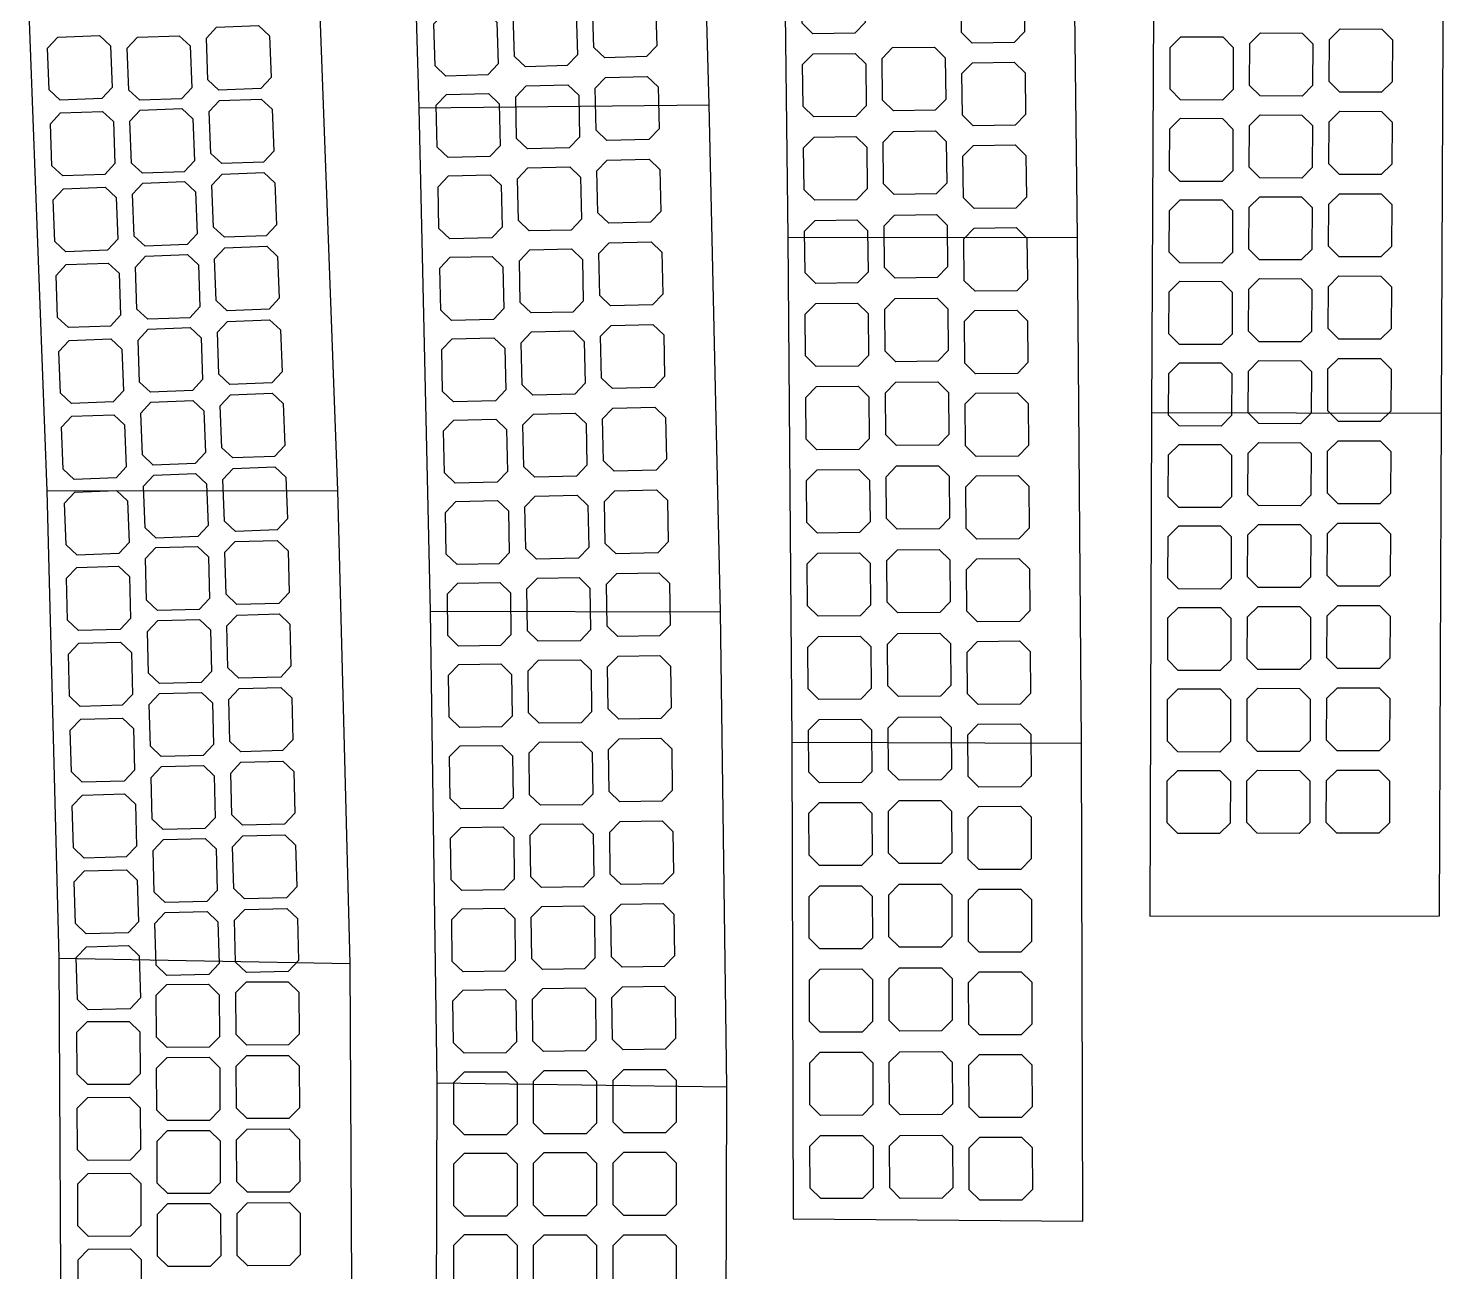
# Model space of a CAD drawing. Header units: millimetres. Extents: x 19106 to 24547, y 13072 to 17462.
# Drawn here: x 21820.9 to 22101.5, y 15167.3 to 15413.7 of the extents above; entities that cross this region are included whole.
import ezdxf

# ---------------------------------------------------------------- set-up
doc = ezdxf.new("R2010")
doc.units = ezdxf.units.MM
doc.header["$LTSCALE"] = 100
doc.header["$MEASUREMENT"] = 0
doc.layers.add('Default', color=7, linetype='Continuous')
doc.layers.add('PV CELL', color=1, linetype='Continuous')

msp = doc.modelspace()

# ---------------------------------------------------------------- linework, layer by layer
at = {"layer": 'Default'}
for points in [[(21895.32, 15501.85), (21898.32, 15397.97)], [(21955.91, 15398.59), (21952.95, 15503.44)], [(21970.25, 15477.86), (21971.46, 15372.25)], [(22028.88, 15372.32), (22027.68, 15478.33)], [(22044.08, 15444), (22043.6, 15337.61)], [(22101.04, 15337.47), (22101.49, 15443.71)], [(21820.92, 15420.43), (21824.56, 15322.05)], [(21882.29, 15322.15), (21878.57, 15421.83)], [(21898.32, 15397.97), (21955.91, 15398.59)], [(21898.32, 15397.97), (21955.91, 15398.59)], [(21898.32, 15397.97), (21900.61, 15298.26)], [(21958.16, 15298.13), (21955.91, 15398.59)], [(21971.46, 15372.25), (22028.88, 15372.32)], [(21971.46, 15372.25), (22028.88, 15372.32)], [(21971.46, 15372.25), (21972.27, 15272.24)], [(22029.69, 15272.07), (22028.88, 15372.32)], [(22043.6, 15337.61), (22043.22, 15237.8)], [(22043.6, 15337.61), (22101.04, 15337.47)], [(22043.6, 15337.61), (22101.04, 15337.47)], [(22100.67, 15237.85), (22101.04, 15337.47)], [(21824.56, 15322.05), (21882.29, 15322.15)], [(21824.56, 15322.05), (21882.29, 15322.15)], [(21884.72, 15228.44), (21882.29, 15322.15)], [(21824.56, 15322.05), (21826.95, 15229.44)], [(21900.61, 15298.26), (21901.9, 15204.76)], [(21900.61, 15298.26), (21958.16, 15298.13)], [(21900.61, 15298.26), (21958.16, 15298.13)], [(21959.42, 15203.95), (21958.16, 15298.13)], [(21972.27, 15272.24), (21972.54, 15177.82)], [(21972.27, 15272.24), (22029.69, 15272.07)], [(21972.27, 15272.24), (22029.69, 15272.07)], [(22029.98, 15177.35), (22029.69, 15272.07)], [(22043.22, 15237.8), (22100.67, 15237.85)], [(21826.95, 15229.44), (21827.44, 15141.47)], [(21826.95, 15229.44), (21884.72, 15228.44)], [(21826.95, 15229.44), (21884.72, 15228.44)], [(21885.21, 15139.31), (21884.72, 15228.44)], [(21901.9, 15204.76), (21901.62, 15113.96)], [(21901.9, 15204.76), (21959.42, 15203.95)], [(21901.9, 15204.76), (21959.42, 15203.95)], [(21959.12, 15112.46), (21959.42, 15203.95)], [(21972.54, 15177.82), (22029.98, 15177.35)]]:
    msp.add_lwpolyline(points, dxfattribs=at)
at = {"layer": 'PV CELL'}
for points in [[(21976.45, 15412.66), (21974.33, 15414.73), (21974.24, 15423.03), (21976.31, 15425.16), (21984.61, 15425.25), (21986.73, 15423.17), (21986.83, 15414.87), (21984.75, 15412.75), (21976.45, 15412.66)], [(22008.03, 15410.8), (22005.91, 15412.88), (22005.81, 15421.17), (22007.89, 15423.3), (22016.19, 15423.39), (22018.31, 15421.32), (22018.41, 15413.02), (22016.33, 15410.89), (22008.03, 15410.8)], [(21943.12, 15420.63), (21945.28, 15418.59), (21945.52, 15410.29), (21943.48, 15408.13), (21935.18, 15407.9), (21933.02, 15409.94), (21932.79, 15418.23), (21934.83, 15420.39), (21943.12, 15420.63)], [(21927.39, 15418.83), (21929.55, 15416.79), (21929.78, 15408.49), (21927.74, 15406.33), (21919.45, 15406.1), (21917.29, 15408.14), (21917.05, 15416.44), (21919.09, 15418.59), (21927.39, 15418.83)], [(21911.66, 15417), (21913.82, 15414.96), (21914.05, 15406.66), (21912.01, 15404.51), (21903.71, 15404.27), (21901.56, 15406.31), (21901.32, 15414.61), (21903.36, 15416.77), (21911.66, 15417)], [(21827.21, 15399.5), (21825.04, 15401.52), (21824.73, 15409.81), (21826.75, 15411.99), (21835.04, 15412.3), (21837.22, 15410.28), (21837.53, 15401.98), (21835.51, 15399.81), (21827.21, 15399.5)], [(21843, 15399.47), (21840.83, 15401.49), (21840.52, 15409.79), (21842.54, 15411.96), (21850.83, 15412.27), (21853.01, 15410.25), (21853.32, 15401.96), (21851.3, 15399.78), (21843, 15399.47)], [(21858.72, 15401.49), (21856.54, 15403.51), (21856.23, 15411.8), (21858.25, 15413.98), (21866.55, 15414.29), (21868.72, 15412.27), (21869.03, 15403.97), (21867.01, 15401.79), (21858.72, 15401.49)], [(22057.68, 15412.02), (22059.78, 15409.91), (22059.74, 15401.61), (22057.63, 15399.52), (22049.33, 15399.55), (22047.24, 15401.66), (22047.28, 15409.96), (22049.39, 15412.05), (22057.68, 15412.02)], [(22073.47, 15412.79), (22075.56, 15410.68), (22075.52, 15402.38), (22073.41, 15400.29), (22065.11, 15400.33), (22063.02, 15402.43), (22063.06, 15410.73), (22065.17, 15412.83), (22073.47, 15412.79)], [(22089.25, 15413.56), (22091.34, 15411.45), (22091.3, 15403.15), (22089.19, 15401.06), (22080.89, 15401.1), (22078.8, 15403.21), (22078.84, 15411.51), (22080.95, 15413.6), (22089.25, 15413.56)], [(21992.4, 15397.4), (21990.28, 15399.47), (21990.19, 15407.77), (21992.26, 15409.9), (22000.56, 15409.99), (22002.69, 15407.91), (22002.78, 15399.61), (22000.7, 15397.49), (21992.4, 15397.4)], [(21976.64, 15396.16), (21974.52, 15398.24), (21974.42, 15406.54), (21976.5, 15408.66), (21984.8, 15408.76), (21986.92, 15406.68), (21987.01, 15398.38), (21984.94, 15396.26), (21976.64, 15396.16)], [(22008.22, 15394.41), (22006.09, 15396.49), (22006, 15404.79), (22008.07, 15406.91), (22016.37, 15407.01), (22018.5, 15404.93), (22018.59, 15396.63), (22016.52, 15394.51), (22008.22, 15394.41)], [(21943.62, 15404.19), (21945.77, 15402.14), (21945.95, 15393.84), (21943.9, 15391.69), (21935.6, 15391.51), (21933.46, 15393.56), (21933.27, 15401.86), (21935.32, 15404), (21943.62, 15404.19)], [(21912.13, 15400.81), (21914.28, 15398.76), (21914.47, 15390.46), (21912.41, 15388.31), (21904.12, 15388.13), (21901.97, 15390.18), (21901.78, 15398.48), (21903.84, 15400.62), (21912.13, 15400.81)], [(21927.88, 15402.51), (21930.02, 15400.46), (21930.21, 15392.16), (21928.16, 15390.02), (21919.86, 15389.83), (21917.71, 15391.88), (21917.53, 15400.18), (21919.58, 15402.33), (21927.88, 15402.51)], [(21859.26, 15386.91), (21857.08, 15388.93), (21856.78, 15397.22), (21858.8, 15399.4), (21867.09, 15399.71), (21869.27, 15397.69), (21869.58, 15389.39), (21867.56, 15387.22), (21859.26, 15386.91)], [(21827.78, 15384.47), (21825.6, 15386.49), (21825.29, 15394.78), (21827.31, 15396.96), (21835.6, 15397.27), (21837.78, 15395.25), (21838.09, 15386.95), (21836.07, 15384.78), (21827.78, 15384.47)], [(21843.54, 15385.01), (21841.37, 15387.03), (21841.06, 15395.32), (21843.08, 15397.5), (21851.37, 15397.81), (21853.55, 15395.79), (21853.86, 15387.5), (21851.84, 15385.32), (21843.54, 15385.01)], [(22057.62, 15395.86), (22059.71, 15393.76), (22059.67, 15385.46), (22057.56, 15383.36), (22049.26, 15383.4), (22047.17, 15385.51), (22047.21, 15393.81), (22049.32, 15395.9), (22057.62, 15395.86)], [(22073.4, 15396.55), (22075.49, 15394.45), (22075.45, 15386.15), (22073.34, 15384.05), (22065.04, 15384.09), (22062.95, 15386.2), (22062.99, 15394.5), (22065.1, 15396.59), (22073.4, 15396.55)], [(22089.18, 15397.25), (22091.27, 15395.14), (22091.23, 15386.84), (22089.12, 15384.75), (22080.82, 15384.78), (22078.73, 15386.89), (22078.77, 15395.19), (22080.88, 15397.28), (22089.18, 15397.25)], [(21992.59, 15380.81), (21990.47, 15382.89), (21990.37, 15391.19), (21992.45, 15393.31), (22000.75, 15393.4), (22002.87, 15391.33), (22002.97, 15383.03), (22000.89, 15380.91), (21992.59, 15380.81)], [(21976.83, 15379.67), (21974.7, 15381.74), (21974.61, 15390.04), (21976.68, 15392.17), (21984.98, 15392.26), (21987.11, 15390.19), (21987.2, 15381.89), (21985.12, 15379.76), (21976.83, 15379.67)], [(22008.4, 15378.03), (22006.28, 15380.11), (22006.18, 15388.4), (22008.26, 15390.53), (22016.56, 15390.62), (22018.68, 15388.55), (22018.78, 15380.25), (22016.7, 15378.12), (22008.4, 15378.03)], [(21943.99, 15387.81), (21946.14, 15385.76), (21946.32, 15377.46), (21944.27, 15375.31), (21935.97, 15375.13), (21933.83, 15377.18), (21933.64, 15385.48), (21935.69, 15387.62), (21943.99, 15387.81)], [(21859.81, 15372.33), (21857.63, 15374.35), (21857.32, 15382.64), (21859.34, 15384.82), (21867.63, 15385.13), (21869.81, 15383.11), (21870.12, 15374.82), (21868.1, 15372.64), (21859.81, 15372.33)], [(21912.5, 15384.68), (21914.64, 15382.62), (21914.83, 15374.33), (21912.78, 15372.18), (21904.48, 15371.99), (21902.33, 15374.05), (21902.15, 15382.34), (21904.2, 15384.49), (21912.5, 15384.68)], [(21928.24, 15386.26), (21930.39, 15384.21), (21930.57, 15375.91), (21928.52, 15373.76), (21920.22, 15373.58), (21918.08, 15375.63), (21917.89, 15383.93), (21919.94, 15386.07), (21928.24, 15386.26)], [(21828.34, 15369.44), (21826.16, 15371.46), (21825.85, 15379.75), (21827.87, 15381.93), (21836.16, 15382.24), (21838.34, 15380.22), (21838.65, 15371.93), (21836.63, 15369.75), (21828.34, 15369.44)], [(21844.08, 15370.55), (21841.91, 15372.57), (21841.6, 15380.86), (21843.62, 15383.04), (21851.91, 15383.35), (21854.09, 15381.33), (21854.4, 15373.03), (21852.38, 15370.86), (21844.08, 15370.55)], [(22057.55, 15379.71), (22059.64, 15377.6), (22059.6, 15369.3), (22057.49, 15367.21), (22049.19, 15367.25), (22047.1, 15369.36), (22047.14, 15377.66), (22049.25, 15379.75), (22057.55, 15379.71)], [(22073.33, 15380.32), (22075.42, 15378.21), (22075.38, 15369.91), (22073.27, 15367.82), (22064.97, 15367.86), (22062.88, 15369.96), (22062.92, 15378.26), (22065.03, 15380.36), (22073.33, 15380.32)], [(22089.11, 15380.93), (22091.2, 15378.82), (22091.16, 15370.52), (22089.05, 15368.43), (22080.75, 15368.46), (22078.66, 15370.57), (22078.7, 15378.87), (22080.81, 15380.96), (22089.11, 15380.93)], [(21977.01, 15363.17), (21974.89, 15365.25), (21974.79, 15373.55), (21976.87, 15375.67), (21985.17, 15375.77), (21987.29, 15373.69), (21987.39, 15365.39), (21985.31, 15363.27), (21977.01, 15363.17)], [(21992.78, 15364.23), (21990.65, 15366.3), (21990.56, 15374.6), (21992.64, 15376.72), (22000.94, 15376.82), (22003.06, 15374.74), (22003.15, 15366.44), (22001.08, 15364.32), (21992.78, 15364.23)], [(22008.59, 15361.64), (22006.46, 15363.72), (22006.37, 15372.02), (22008.45, 15374.14), (22016.74, 15374.24), (22018.87, 15372.16), (22018.96, 15363.86), (22016.89, 15361.74), (22008.59, 15361.64)], [(21860.35, 15357.75), (21858.17, 15359.77), (21857.86, 15368.07), (21859.88, 15370.24), (21868.18, 15370.55), (21870.35, 15368.53), (21870.66, 15360.24), (21868.64, 15358.06), (21860.35, 15357.75)], [(21928.61, 15370), (21930.75, 15367.95), (21930.94, 15359.65), (21928.89, 15357.5), (21920.59, 15357.32), (21918.44, 15359.37), (21918.26, 15367.67), (21920.31, 15369.82), (21928.61, 15370)], [(21944.36, 15371.43), (21946.5, 15369.38), (21946.69, 15361.08), (21944.64, 15358.93), (21936.34, 15358.75), (21934.19, 15360.8), (21934.01, 15369.1), (21936.06, 15371.24), (21944.36, 15371.43)], [(21828.9, 15354.41), (21826.72, 15356.43), (21826.41, 15364.73), (21828.43, 15366.9), (21836.72, 15367.21), (21838.9, 15365.19), (21839.21, 15356.9), (21837.19, 15354.72), (21828.9, 15354.41)], [(21844.62, 15356.08), (21842.45, 15358.1), (21842.14, 15366.4), (21844.16, 15368.58), (21852.45, 15368.89), (21854.63, 15366.87), (21854.94, 15358.57), (21852.92, 15356.39), (21844.62, 15356.08)], [(21912.86, 15368.54), (21915, 15366.49), (21915.19, 15358.19), (21913.14, 15356.05), (21904.84, 15355.86), (21902.69, 15357.91), (21902.51, 15366.21), (21904.56, 15368.36), (21912.86, 15368.54)], [(22089.04, 15364.61), (22091.13, 15362.5), (22091.09, 15354.2), (22088.98, 15352.11), (22080.68, 15352.15), (22078.59, 15354.25), (22078.63, 15362.55), (22080.74, 15364.65), (22089.04, 15364.61)], [(22057.48, 15363.56), (22059.57, 15361.45), (22059.53, 15353.15), (22057.42, 15351.06), (22049.12, 15351.1), (22047.03, 15353.21), (22047.07, 15361.51), (22049.18, 15363.6), (22057.48, 15363.56)], [(22073.26, 15364.09), (22075.35, 15361.98), (22075.31, 15353.68), (22073.2, 15351.59), (22064.9, 15351.62), (22062.81, 15353.73), (22062.85, 15362.03), (22064.96, 15364.12), (22073.26, 15364.09)], [(21977.12, 15346.71), (21975, 15348.8), (21974.93, 15357.1), (21977.02, 15359.21), (21985.32, 15359.28), (21987.43, 15357.2), (21987.5, 15348.9), (21985.42, 15346.78), (21977.12, 15346.71)], [(21992.89, 15347.67), (21990.77, 15349.75), (21990.7, 15358.05), (21992.79, 15360.17), (22001.09, 15360.24), (22003.2, 15358.16), (22003.27, 15349.86), (22001.19, 15347.74), (21992.89, 15347.67)], [(21860.89, 15343.17), (21858.72, 15345.19), (21858.41, 15353.49), (21860.43, 15355.66), (21868.72, 15355.97), (21870.9, 15353.95), (21871.21, 15345.66), (21869.19, 15343.48), (21860.89, 15343.17)], [(22008.68, 15345.29), (22006.57, 15347.37), (22006.5, 15355.67), (22008.58, 15357.79), (22016.88, 15357.86), (22019, 15355.78), (22019.07, 15347.48), (22016.98, 15345.36), (22008.68, 15345.29)], [(21845.16, 15341.62), (21842.99, 15343.64), (21842.68, 15351.94), (21844.7, 15354.11), (21852.99, 15354.42), (21855.17, 15352.4), (21855.48, 15344.11), (21853.46, 15341.93), (21845.16, 15341.62)], [(21928.97, 15353.75), (21931.12, 15351.69), (21931.3, 15343.39), (21929.25, 15341.25), (21920.95, 15341.06), (21918.81, 15343.11), (21918.62, 15351.41), (21920.67, 15353.56), (21928.97, 15353.75)], [(21944.72, 15355.05), (21946.87, 15353), (21947.06, 15344.7), (21945, 15342.55), (21936.71, 15342.37), (21934.56, 15344.42), (21934.37, 15352.72), (21936.43, 15354.86), (21944.72, 15355.05)], [(21829.46, 15339.38), (21827.28, 15341.4), (21826.97, 15349.7), (21828.99, 15351.87), (21837.29, 15352.18), (21839.46, 15350.16), (21839.77, 15341.87), (21837.75, 15339.69), (21829.46, 15339.38)], [(21913.22, 15352.41), (21915.37, 15350.36), (21915.55, 15342.06), (21913.5, 15339.91), (21905.2, 15339.73), (21903.05, 15341.78), (21902.87, 15350.08), (21904.92, 15352.22), (21913.22, 15352.41)], [(22057.4, 15347.42), (22059.49, 15345.31), (22059.46, 15337.01), (22057.35, 15334.92), (22049.05, 15334.95), (22046.96, 15337.05), (22046.99, 15345.35), (22049.1, 15347.45), (22057.4, 15347.42)], [(22073.18, 15347.86), (22075.27, 15345.75), (22075.24, 15337.45), (22073.13, 15335.36), (22064.83, 15335.39), (22062.74, 15337.5), (22062.77, 15345.8), (22064.88, 15347.89), (22073.18, 15347.86)], [(22088.96, 15348.3), (22091.05, 15346.19), (22091.02, 15337.89), (22088.91, 15335.8), (22080.61, 15335.83), (22078.52, 15337.94), (22078.55, 15346.24), (22080.66, 15348.33), (22088.96, 15348.3)], [(21977.25, 15330.22), (21975.13, 15332.3), (21975.07, 15340.6), (21977.15, 15342.72), (21985.45, 15342.79), (21987.57, 15340.7), (21987.63, 15332.4), (21985.55, 15330.29), (21977.25, 15330.22)], [(21993.02, 15331.09), (21990.9, 15333.17), (21990.84, 15341.47), (21992.92, 15343.58), (22001.22, 15343.65), (22003.34, 15341.57), (22003.4, 15333.27), (22001.32, 15331.15), (21993.02, 15331.09)], [(21845.7, 15327.16), (21843.53, 15329.18), (21843.22, 15337.48), (21845.24, 15339.65), (21853.53, 15339.96), (21855.71, 15337.94), (21856.02, 15329.65), (21854, 15327.47), (21845.7, 15327.16)], [(21861.44, 15328.59), (21859.26, 15330.61), (21858.95, 15338.91), (21860.97, 15341.09), (21869.27, 15341.4), (21871.44, 15339.37), (21871.75, 15331.08), (21869.73, 15328.9), (21861.44, 15328.59)], [(22008.82, 15328.91), (22006.7, 15330.99), (22006.63, 15339.29), (22008.72, 15341.41), (22017.02, 15341.47), (22019.13, 15339.39), (22019.2, 15331.09), (22017.12, 15328.97), (22008.82, 15328.91)], [(21830.02, 15324.35), (21827.84, 15326.37), (21827.53, 15334.67), (21829.55, 15336.85), (21837.85, 15337.15), (21840.02, 15335.13), (21840.33, 15326.84), (21838.31, 15324.66), (21830.02, 15324.35)], [(21913.58, 15336.27), (21915.73, 15334.22), (21915.91, 15325.92), (21913.86, 15323.78), (21905.56, 15323.59), (21903.42, 15325.64), (21903.23, 15333.94), (21905.28, 15336.09), (21913.58, 15336.27)], [(21929.34, 15337.49), (21931.48, 15335.44), (21931.67, 15327.14), (21929.62, 15324.99), (21921.32, 15324.81), (21919.17, 15326.86), (21918.98, 15335.16), (21921.04, 15337.3), (21929.34, 15337.49)], [(21945.09, 15338.67), (21947.24, 15336.62), (21947.42, 15328.32), (21945.37, 15326.17), (21937.07, 15325.99), (21934.93, 15328.04), (21934.74, 15336.34), (21936.79, 15338.48), (21945.09, 15338.67)], [(22057.34, 15331.26), (22059.43, 15329.16), (22059.4, 15320.86), (22057.3, 15318.76), (22049, 15318.8), (22046.9, 15320.9), (22046.93, 15329.2), (22049.04, 15331.29), (22057.34, 15331.26)], [(22073.12, 15331.62), (22075.21, 15329.51), (22075.18, 15321.22), (22073.08, 15319.12), (22064.78, 15319.15), (22062.68, 15321.26), (22062.71, 15329.56), (22064.82, 15331.65), (22073.12, 15331.62)], [(22088.9, 15331.98), (22090.99, 15329.87), (22090.96, 15321.57), (22088.85, 15319.48), (22080.55, 15319.51), (22078.46, 15321.62), (22078.49, 15329.92), (22080.6, 15332.01), (22088.9, 15331.98)], [(21846.24, 15312.7), (21844.06, 15314.72), (21843.76, 15323.01), (21845.78, 15325.19), (21854.07, 15325.5), (21856.25, 15323.48), (21856.56, 15315.19), (21854.54, 15313.01), (21846.24, 15312.7)], [(21861.98, 15314.02), (21859.8, 15316.04), (21859.49, 15324.33), (21861.52, 15326.51), (21869.81, 15326.82), (21871.99, 15324.8), (21872.3, 15316.5), (21870.28, 15314.33), (21861.98, 15314.02)], [(21977.38, 15313.72), (21975.27, 15315.81), (21975.2, 15324.11), (21977.28, 15326.22), (21985.58, 15326.29), (21987.7, 15324.21), (21987.77, 15315.91), (21985.68, 15313.79), (21977.38, 15313.72)], [(21993.15, 15314.5), (21991.04, 15316.58), (21990.97, 15324.88), (21993.05, 15327), (22001.35, 15327.06), (22003.47, 15324.98), (22003.54, 15316.68), (22001.45, 15314.57), (21993.15, 15314.5)], [(22008.95, 15312.52), (22006.83, 15314.6), (22006.76, 15322.9), (22008.85, 15325.02), (22017.15, 15325.09), (22019.26, 15323), (22019.33, 15314.7), (22017.25, 15312.59), (22008.95, 15312.52)], [(21830.58, 15309.33), (21828.4, 15311.35), (21828.09, 15319.64), (21830.11, 15321.82), (21838.41, 15322.13), (21840.58, 15320.11), (21840.89, 15311.81), (21838.87, 15309.64), (21830.58, 15309.33)], [(21945.46, 15322.29), (21947.6, 15320.24), (21947.79, 15311.94), (21945.74, 15309.79), (21937.44, 15309.61), (21935.29, 15311.66), (21935.11, 15319.96), (21937.16, 15322.1), (21945.46, 15322.29)], [(21913.94, 15320.14), (21916.09, 15318.09), (21916.27, 15309.79), (21914.22, 15307.64), (21905.92, 15307.46), (21903.78, 15309.51), (21903.59, 15317.81), (21905.64, 15319.96), (21913.94, 15320.14)], [(21929.7, 15321.23), (21931.85, 15319.18), (21932.03, 15310.88), (21929.98, 15308.74), (21921.68, 15308.55), (21919.54, 15310.6), (21919.35, 15318.9), (21921.4, 15321.05), (21929.7, 15321.23)], [(22057.28, 15315.11), (22059.37, 15313.01), (22059.34, 15304.71), (22057.24, 15302.61), (22048.94, 15302.64), (22046.84, 15304.75), (22046.88, 15313.05), (22048.98, 15315.14), (22057.28, 15315.11)], [(22073.06, 15315.39), (22075.15, 15313.28), (22075.12, 15304.98), (22073.02, 15302.89), (22064.72, 15302.92), (22062.62, 15305.03), (22062.65, 15313.33), (22064.76, 15315.42), (22073.06, 15315.39)], [(22088.84, 15315.66), (22090.93, 15313.56), (22090.9, 15305.26), (22088.79, 15303.16), (22080.49, 15303.19), (22078.4, 15305.3), (22078.43, 15313.6), (22080.54, 15315.69), (22088.84, 15315.66)], [(21846.52, 15298.35), (21844.37, 15300.39), (21844.15, 15308.69), (21846.2, 15310.84), (21854.49, 15311.06), (21856.65, 15309.01), (21856.86, 15300.72), (21854.82, 15298.56), (21846.52, 15298.35)], [(21862.27, 15299.55), (21860.12, 15301.59), (21859.9, 15309.89), (21861.95, 15312.04), (21870.24, 15312.26), (21872.4, 15310.21), (21872.61, 15301.92), (21870.57, 15299.76), (21862.27, 15299.55)], [(21977.52, 15297.23), (21975.4, 15299.31), (21975.33, 15307.61), (21977.41, 15309.73), (21985.71, 15309.8), (21987.83, 15307.71), (21987.9, 15299.41), (21985.82, 15297.3), (21977.52, 15297.23)], [(21993.29, 15297.91), (21991.17, 15299.99), (21991.1, 15308.29), (21993.19, 15310.41), (22001.49, 15310.48), (22003.6, 15308.4), (22003.67, 15300.1), (22001.59, 15297.98), (21993.29, 15297.91)], [(22009.08, 15296.14), (22006.96, 15298.22), (22006.9, 15306.52), (22008.98, 15308.63), (22017.28, 15308.7), (22019.4, 15306.62), (22019.46, 15298.32), (22017.38, 15296.2), (22009.08, 15296.14)], [(21830.84, 15294.41), (21828.69, 15296.45), (21828.47, 15304.75), (21830.51, 15306.9), (21838.81, 15307.12), (21840.97, 15305.07), (21841.18, 15296.77), (21839.14, 15294.62), (21830.84, 15294.41)], [(21945.9, 15305.82), (21948.03, 15303.75), (21948.14, 15295.45), (21946.06, 15293.32), (21937.77, 15293.21), (21935.64, 15295.28), (21935.53, 15303.58), (21937.6, 15305.71), (21945.9, 15305.82)], [(21914.37, 15303.91), (21916.49, 15301.84), (21916.6, 15293.54), (21914.53, 15291.42), (21906.23, 15291.3), (21904.1, 15293.38), (21903.99, 15301.68), (21906.07, 15303.8), (21914.37, 15303.91)], [(21930.13, 15304.88), (21932.26, 15302.81), (21932.37, 15294.51), (21930.3, 15292.38), (21922, 15292.27), (21919.87, 15294.35), (21919.76, 15302.64), (21921.83, 15304.77), (21930.13, 15304.88)], [(21862.65, 15284.96), (21860.5, 15287.01), (21860.28, 15295.31), (21862.33, 15297.46), (21870.62, 15297.68), (21872.78, 15295.63), (21872.99, 15287.33), (21870.95, 15285.18), (21862.65, 15284.96)], [(22057.22, 15298.96), (22059.32, 15296.85), (22059.29, 15288.55), (22057.18, 15286.46), (22048.88, 15286.49), (22046.79, 15288.6), (22046.82, 15296.9), (22048.92, 15298.99), (22057.22, 15298.96)], [(22073, 15299.15), (22075.09, 15297.05), (22075.06, 15288.75), (22072.96, 15286.65), (22064.66, 15286.68), (22062.56, 15288.79), (22062.59, 15297.09), (22064.7, 15299.18), (22073, 15299.15)], [(22088.78, 15299.34), (22090.87, 15297.24), (22090.84, 15288.94), (22088.74, 15286.84), (22080.44, 15286.88), (22078.34, 15288.98), (22078.37, 15297.28), (22080.48, 15299.38), (22088.78, 15299.34)], [(21846.9, 15283.88), (21844.74, 15285.92), (21844.53, 15294.22), (21846.57, 15296.38), (21854.87, 15296.59), (21857.02, 15294.55), (21857.24, 15286.25), (21855.19, 15284.09), (21846.9, 15283.88)], [(21831.23, 15279.37), (21829.08, 15281.42), (21828.86, 15289.71), (21830.91, 15291.87), (21839.2, 15292.08), (21841.36, 15290.04), (21841.57, 15281.74), (21839.53, 15279.59), (21831.23, 15279.37)], [(21977.65, 15280.74), (21975.53, 15282.82), (21975.46, 15291.12), (21977.55, 15293.24), (21985.85, 15293.3), (21987.96, 15291.22), (21988.03, 15282.92), (21985.95, 15280.8), (21977.65, 15280.74)], [(21993.42, 15281.33), (21991.31, 15283.41), (21991.24, 15291.71), (21993.32, 15293.82), (22001.62, 15293.89), (22003.74, 15291.81), (22003.8, 15283.51), (22001.72, 15281.39), (21993.42, 15281.33)], [(22009.21, 15279.75), (22007.1, 15281.83), (22007.03, 15290.13), (22009.11, 15292.25), (22017.41, 15292.32), (22019.53, 15290.23), (22019.6, 15281.93), (22017.51, 15279.82), (22009.21, 15279.75)], [(21930.35, 15288.62), (21932.48, 15286.55), (21932.59, 15278.25), (21930.51, 15276.12), (21922.22, 15276.01), (21920.09, 15278.09), (21919.98, 15286.39), (21922.05, 15288.51), (21930.35, 15288.62)], [(21946.12, 15289.44), (21948.24, 15287.36), (21948.35, 15279.06), (21946.28, 15276.94), (21937.98, 15276.83), (21935.86, 15278.9), (21935.75, 15287.2), (21937.82, 15289.32), (21946.12, 15289.44)], [(21914.58, 15287.78), (21916.71, 15285.71), (21916.82, 15277.41), (21914.75, 15275.28), (21906.45, 15275.17), (21904.32, 15277.24), (21904.21, 15285.54), (21906.28, 15287.67), (21914.58, 15287.78)], [(21863.03, 15270.38), (21860.88, 15272.43), (21860.66, 15280.72), (21862.7, 15282.88), (21871, 15283.09), (21873.16, 15281.05), (21873.37, 15272.75), (21871.33, 15270.6), (21863.03, 15270.38)], [(22072.94, 15282.92), (22075.04, 15280.81), (22075.01, 15272.51), (22072.9, 15270.42), (22064.6, 15270.45), (22062.51, 15272.56), (22062.54, 15280.86), (22064.64, 15282.95), (22072.94, 15282.92)], [(22088.72, 15283.03), (22090.81, 15280.92), (22090.78, 15272.62), (22088.68, 15270.53), (22080.38, 15270.56), (22078.28, 15272.67), (22078.31, 15280.96), (22080.42, 15283.06), (22088.72, 15283.03)], [(21847.27, 15269.41), (21845.12, 15271.46), (21844.9, 15279.75), (21846.95, 15281.91), (21855.24, 15282.12), (21857.4, 15280.08), (21857.61, 15271.78), (21855.57, 15269.63), (21847.27, 15269.41)], [(22057.16, 15282.81), (22059.26, 15280.7), (22059.23, 15272.4), (22057.12, 15270.31), (22048.82, 15270.34), (22046.73, 15272.45), (22046.76, 15280.75), (22048.86, 15282.84), (22057.16, 15282.81)], [(21993.56, 15264.74), (21991.44, 15266.82), (21991.37, 15275.12), (21993.45, 15277.24), (22001.75, 15277.3), (22003.87, 15275.22), (22003.94, 15266.92), (22001.86, 15264.81), (21993.56, 15264.74)], [(21831.62, 15264.34), (21829.47, 15266.38), (21829.25, 15274.68), (21831.3, 15276.83), (21839.59, 15277.05), (21841.75, 15275), (21841.96, 15266.71), (21839.92, 15264.55), (21831.62, 15264.34)], [(21977.78, 15264.24), (21975.66, 15266.32), (21975.6, 15274.62), (21977.68, 15276.74), (21985.98, 15276.81), (21988.1, 15274.72), (21988.16, 15266.42), (21986.08, 15264.31), (21977.78, 15264.24)], [(22009.35, 15263.36), (22007.23, 15265.45), (22007.16, 15273.75), (22009.24, 15275.86), (22017.54, 15275.93), (22019.66, 15273.85), (22019.73, 15265.55), (22017.64, 15263.43), (22009.35, 15263.36)], [(21914.8, 15271.64), (21916.92, 15269.57), (21917.03, 15261.27), (21914.96, 15259.14), (21906.66, 15259.03), (21904.53, 15261.1), (21904.42, 15269.4), (21906.5, 15271.53), (21914.8, 15271.64)], [(21930.56, 15272.36), (21932.69, 15270.29), (21932.8, 15261.99), (21930.73, 15259.87), (21922.43, 15259.76), (21920.3, 15261.83), (21920.19, 15270.13), (21922.27, 15272.25), (21930.56, 15272.36)], [(21946.33, 15273.05), (21948.46, 15270.98), (21948.57, 15262.68), (21946.5, 15260.55), (21938.2, 15260.44), (21936.07, 15262.52), (21935.96, 15270.81), (21938.04, 15272.94), (21946.33, 15273.05)], [(21847.65, 15254.95), (21845.49, 15256.99), (21845.28, 15265.29), (21847.32, 15267.44), (21855.62, 15267.66), (21857.77, 15265.61), (21857.99, 15257.31), (21855.94, 15255.16), (21847.65, 15254.95)], [(21863.41, 15255.8), (21861.25, 15257.84), (21861.04, 15266.14), (21863.08, 15268.29), (21871.38, 15268.51), (21873.53, 15266.46), (21873.75, 15258.17), (21871.7, 15256.01), (21863.41, 15255.8)], [(22057.11, 15266.66), (22059.2, 15264.55), (22059.17, 15256.25), (22057.06, 15254.16), (22048.76, 15254.19), (22046.67, 15256.3), (22046.7, 15264.6), (22048.81, 15266.69), (22057.11, 15266.66)], [(22072.88, 15266.68), (22074.98, 15264.58), (22074.95, 15256.28), (22072.84, 15254.18), (22064.54, 15254.21), (22062.45, 15256.32), (22062.48, 15264.62), (22064.58, 15266.71), (22072.88, 15266.68)], [(22088.66, 15266.71), (22090.75, 15264.6), (22090.72, 15256.3), (22088.62, 15254.21), (22080.32, 15254.24), (22078.22, 15256.35), (22078.25, 15264.65), (22080.36, 15266.74), (22088.66, 15266.71)], [(21832.01, 15249.3), (21829.86, 15251.35), (21829.64, 15259.65), (21831.69, 15261.8), (21839.98, 15262.01), (21842.14, 15259.97), (21842.35, 15251.67), (21840.31, 15249.52), (21832.01, 15249.3)], [(21993.57, 15248.2), (21991.46, 15250.3), (21991.44, 15258.6), (21993.53, 15260.7), (22001.83, 15260.73), (22003.94, 15258.63), (22003.96, 15250.33), (22001.87, 15248.23), (21993.57, 15248.2)], [(21977.79, 15247.8), (21975.69, 15249.89), (21975.66, 15258.19), (21977.76, 15260.3), (21986.06, 15260.32), (21988.16, 15258.23), (21988.19, 15249.93), (21986.09, 15247.82), (21977.79, 15247.8)], [(22009.35, 15247.03), (22007.25, 15249.12), (22007.22, 15257.42), (22009.31, 15259.53), (22017.61, 15259.56), (22019.72, 15257.46), (22019.75, 15249.16), (22017.65, 15247.06), (22009.35, 15247.03)], [(21915.01, 15255.51), (21917.14, 15253.43), (21917.25, 15245.13), (21915.18, 15243.01), (21906.88, 15242.9), (21904.75, 15244.97), (21904.64, 15253.27), (21906.71, 15255.39), (21915.01, 15255.51)], [(21930.78, 15256.11), (21932.91, 15254.03), (21933.02, 15245.73), (21930.95, 15243.61), (21922.65, 15243.5), (21920.52, 15245.57), (21920.41, 15253.87), (21922.48, 15256), (21930.78, 15256.11)], [(21946.55, 15256.67), (21948.68, 15254.6), (21948.79, 15246.3), (21946.72, 15244.17), (21938.42, 15244.06), (21936.29, 15246.13), (21936.18, 15254.43), (21938.25, 15256.56), (21946.55, 15256.67)], [(21848.02, 15240.48), (21845.87, 15242.52), (21845.65, 15250.82), (21847.7, 15252.97), (21855.99, 15253.19), (21858.15, 15251.14), (21858.36, 15242.85), (21856.32, 15240.69), (21848.02, 15240.48)], [(21863.79, 15241.21), (21861.63, 15243.26), (21861.42, 15251.56), (21863.46, 15253.71), (21871.76, 15253.93), (21873.91, 15251.88), (21874.13, 15243.58), (21872.08, 15241.43), (21863.79, 15241.21)], [(21832.4, 15234.27), (21830.25, 15236.31), (21830.03, 15244.61), (21832.08, 15246.77), (21840.37, 15246.98), (21842.53, 15244.94), (21842.74, 15236.64), (21840.7, 15234.49), (21832.4, 15234.27)], [(21977.85, 15231.3), (21975.74, 15233.4), (21975.71, 15241.7), (21977.81, 15243.8), (21986.11, 15243.83), (21988.21, 15241.73), (21988.24, 15233.43), (21986.15, 15231.33), (21977.85, 15231.3)], [(21993.62, 15231.62), (21991.52, 15233.71), (21991.49, 15242.01), (21993.58, 15244.12), (22001.88, 15244.14), (22003.99, 15242.05), (22004.02, 15233.75), (22001.92, 15231.64), (21993.62, 15231.62)], [(22009.4, 15230.64), (22007.3, 15232.74), (22007.27, 15241.04), (22009.36, 15243.14), (22017.66, 15243.17), (22019.77, 15241.08), (22019.8, 15232.78), (22017.7, 15230.67), (22009.4, 15230.64)], [(21848.4, 15226.01), (21846.24, 15228.06), (21846.03, 15236.35), (21848.07, 15238.51), (21856.37, 15238.72), (21858.52, 15236.68), (21858.74, 15228.38), (21856.69, 15226.23), (21848.4, 15226.01)], [(21864.16, 15226.63), (21862.01, 15228.68), (21861.8, 15236.97), (21863.84, 15239.13), (21872.14, 15239.34), (21874.29, 15237.3), (21874.51, 15229), (21872.46, 15226.85), (21864.16, 15226.63)], [(21915.22, 15239.37), (21917.35, 15237.3), (21917.46, 15229), (21915.39, 15226.87), (21907.09, 15226.76), (21904.96, 15228.83), (21904.85, 15237.13), (21906.93, 15239.26), (21915.22, 15239.37)], [(21931, 15239.85), (21933.13, 15237.77), (21933.24, 15229.48), (21931.16, 15227.35), (21922.86, 15227.24), (21920.74, 15229.31), (21920.63, 15237.61), (21922.7, 15239.74), (21931, 15239.85)], [(21946.77, 15240.29), (21948.9, 15238.22), (21949.01, 15229.92), (21946.94, 15227.79), (21938.64, 15227.68), (21936.51, 15229.75), (21936.4, 15238.05), (21938.47, 15240.18), (21946.77, 15240.29)], [(21832.79, 15219.24), (21830.64, 15221.28), (21830.42, 15229.58), (21832.47, 15231.73), (21840.76, 15231.95), (21842.92, 15229.9), (21843.13, 15221.61), (21841.09, 15219.45), (21832.79, 15219.24)], [(21977.9, 15214.81), (21975.79, 15216.9), (21975.76, 15225.2), (21977.86, 15227.31), (21986.16, 15227.33), (21988.26, 15225.24), (21988.29, 15216.94), (21986.2, 15214.83), (21977.9, 15214.81)], [(21993.67, 15215.03), (21991.57, 15217.12), (21991.54, 15225.42), (21993.63, 15227.53), (22001.93, 15227.55), (22004.04, 15225.46), (22004.07, 15217.16), (22001.97, 15215.05), (21993.67, 15215.03)], [(22009.45, 15214.26), (22007.35, 15216.35), (22007.32, 15224.65), (22009.42, 15226.76), (22017.72, 15226.78), (22019.82, 15224.69), (22019.85, 15216.39), (22017.75, 15214.28), (22009.45, 15214.26)], [(21848.44, 15211.75), (21846.33, 15213.84), (21846.28, 15222.14), (21848.37, 15224.25), (21856.67, 15224.3), (21858.78, 15222.21), (21858.83, 15213.91), (21856.74, 15211.8), (21848.44, 15211.75)], [(21864.21, 15212.26), (21862.1, 15214.34), (21862.06, 15222.64), (21864.14, 15224.76), (21872.44, 15224.8), (21874.56, 15222.71), (21874.6, 15214.41), (21872.51, 15212.3), (21864.21, 15212.26)], [(21915.44, 15223.23), (21917.57, 15221.16), (21917.68, 15212.86), (21915.61, 15210.73), (21907.31, 15210.62), (21905.18, 15212.7), (21905.07, 15220.99), (21907.14, 15223.12), (21915.44, 15223.23)], [(21931.21, 15223.59), (21933.34, 15221.52), (21933.45, 15213.22), (21931.38, 15211.09), (21923.08, 15210.98), (21920.95, 15213.05), (21920.84, 15221.35), (21922.91, 15223.48), (21931.21, 15223.59)], [(21946.99, 15223.91), (21949.12, 15221.83), (21949.23, 15213.53), (21947.15, 15211.41), (21938.86, 15211.3), (21936.73, 15213.37), (21936.62, 15221.67), (21938.69, 15223.79), (21946.99, 15223.91)], [(21832.7, 15204.41), (21830.59, 15206.5), (21830.54, 15214.8), (21832.63, 15216.91), (21840.93, 15216.95), (21843.04, 15214.86), (21843.09, 15206.56), (21841, 15204.45), (21832.7, 15204.41)], [(21864.29, 15197.67), (21862.18, 15199.76), (21862.14, 15208.06), (21864.22, 15210.17), (21872.52, 15210.21), (21874.63, 15208.12), (21874.68, 15199.82), (21872.59, 15197.71), (21864.29, 15197.67)], [(21977.95, 15198.31), (21975.84, 15200.41), (21975.82, 15208.71), (21977.91, 15210.81), (21986.21, 15210.84), (21988.31, 15208.75), (21988.34, 15200.45), (21986.25, 15198.34), (21977.95, 15198.31)], [(21993.72, 15198.44), (21991.62, 15200.53), (21991.59, 15208.83), (21993.69, 15210.94), (22001.99, 15210.97), (22004.09, 15208.87), (22004.12, 15200.57), (22002.02, 15198.47), (21993.72, 15198.44)], [(22009.5, 15197.87), (22007.4, 15199.97), (22007.37, 15208.27), (22009.47, 15210.37), (22017.77, 15210.4), (22019.87, 15208.3), (22019.9, 15200), (22017.8, 15197.9), (22009.5, 15197.87)], [(21848.52, 15197.28), (21846.4, 15199.37), (21846.36, 15207.67), (21848.45, 15209.78), (21856.75, 15209.82), (21858.86, 15207.74), (21858.9, 15199.44), (21856.82, 15197.32), (21848.52, 15197.28)], [(21931.48, 15207.19), (21933.58, 15205.09), (21933.58, 15196.79), (21931.48, 15194.69), (21923.18, 15194.69), (21921.08, 15196.79), (21921.08, 15205.09), (21923.18, 15207.19), (21931.48, 15207.19)], [(21947.26, 15207.38), (21949.36, 15205.28), (21949.36, 15196.98), (21947.26, 15194.88), (21938.96, 15194.88), (21936.86, 15196.98), (21936.86, 15205.28), (21938.96, 15207.38), (21947.26, 15207.38)], [(21915.7, 15206.96), (21917.8, 15204.86), (21917.8, 15196.56), (21915.7, 15194.46), (21907.4, 15194.46), (21905.3, 15196.56), (21905.3, 15204.86), (21907.4, 15206.96), (21915.7, 15206.96)], [(21832.78, 15189.37), (21830.67, 15191.46), (21830.62, 15199.76), (21832.71, 15201.87), (21841.01, 15201.91), (21843.12, 15199.83), (21843.17, 15191.53), (21841.08, 15189.41), (21832.78, 15189.37)], [(21848.59, 15182.81), (21846.48, 15184.9), (21846.44, 15193.2), (21848.53, 15195.31), (21856.83, 15195.35), (21858.94, 15193.26), (21858.98, 15184.96), (21856.89, 15182.85), (21848.59, 15182.81)], [(21864.37, 15183.08), (21862.26, 15185.17), (21862.21, 15193.47), (21864.3, 15195.58), (21872.6, 15195.62), (21874.71, 15193.54), (21874.76, 15185.24), (21872.67, 15183.12), (21864.37, 15183.08)], [(21978, 15181.82), (21975.89, 15183.91), (21975.87, 15192.21), (21977.96, 15194.32), (21986.26, 15194.34), (21988.37, 15192.25), (21988.39, 15183.95), (21986.3, 15181.84), (21978, 15181.82)], [(21993.78, 15181.85), (21991.67, 15183.95), (21991.64, 15192.25), (21993.74, 15194.35), (22002.04, 15194.38), (22004.14, 15192.29), (22004.17, 15183.99), (22002.08, 15181.88), (21993.78, 15181.85)], [(22009.55, 15181.49), (22007.45, 15183.58), (22007.42, 15191.88), (22009.52, 15193.99), (22017.82, 15194.01), (22019.92, 15191.92), (22019.95, 15183.62), (22017.85, 15181.51), (22009.55, 15181.49)], [(21915.7, 15190.82), (21917.8, 15188.72), (21917.8, 15180.42), (21915.7, 15178.32), (21907.4, 15178.32), (21905.3, 15180.42), (21905.3, 15188.72), (21907.4, 15190.82), (21915.7, 15190.82)], [(21931.48, 15190.93), (21933.58, 15188.83), (21933.58, 15180.53), (21931.48, 15178.43), (21923.18, 15178.43), (21921.08, 15180.53), (21921.08, 15188.83), (21923.18, 15190.93), (21931.48, 15190.93)], [(21947.26, 15191), (21949.36, 15188.9), (21949.36, 15180.6), (21947.26, 15178.5), (21938.96, 15178.5), (21936.86, 15180.6), (21936.86, 15188.9), (21938.96, 15191), (21947.26, 15191)], [(21832.86, 15174.33), (21830.75, 15176.42), (21830.71, 15184.72), (21832.79, 15186.83), (21841.09, 15186.88), (21843.21, 15184.79), (21843.25, 15176.49), (21841.16, 15174.38), (21832.86, 15174.33)], [(21848.67, 15168.34), (21846.56, 15170.42), (21846.52, 15178.72), (21848.6, 15180.84), (21856.9, 15180.88), (21859.02, 15178.79), (21859.06, 15170.49), (21856.97, 15168.38), (21848.67, 15168.34)], [(21864.45, 15168.49), (21862.34, 15170.58), (21862.29, 15178.88), (21864.38, 15180.99), (21872.68, 15181.04), (21874.79, 15178.95), (21874.84, 15170.65), (21872.75, 15168.54), (21864.45, 15168.49)], [(21915.7, 15174.68), (21917.8, 15172.58), (21917.8, 15164.28), (21915.7, 15162.18), (21907.4, 15162.18), (21905.3, 15164.28), (21905.3, 15172.58), (21907.4, 15174.68), (21915.7, 15174.68)], [(21931.48, 15174.67), (21933.58, 15172.57), (21933.58, 15164.27), (21931.48, 15162.17), (21923.18, 15162.17), (21921.08, 15164.27), (21921.08, 15172.57), (21923.18, 15174.67), (21931.48, 15174.67)], [(21947.26, 15174.62), (21949.36, 15172.52), (21949.36, 15164.22), (21947.26, 15162.12), (21938.96, 15162.12), (21936.86, 15164.22), (21936.86, 15172.52), (21938.96, 15174.62), (21947.26, 15174.62)], [(21832.94, 15159.29), (21830.83, 15161.38), (21830.79, 15169.68), (21832.88, 15171.79), (21841.18, 15171.84), (21843.29, 15169.75), (21843.33, 15161.45), (21841.24, 15159.34), (21832.94, 15159.29)]]:
    msp.add_lwpolyline(points, dxfattribs=at)

doc.saveas('drawing.dxf')
